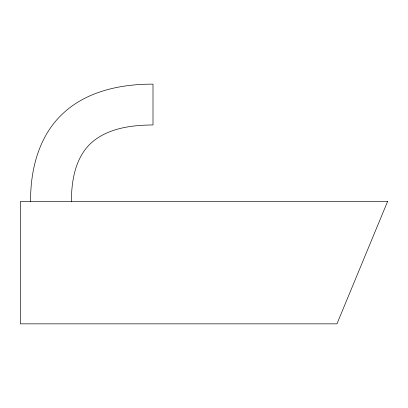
<?xml version="1.0" encoding="UTF-8"?>
<svg xmlns="http://www.w3.org/2000/svg" width="408" height="408" viewBox="0 0 408 408"><rect width="100%" height="100%" fill="white"/><g stroke="black" fill="none" stroke-linecap="round" stroke-linejoin="round"><path stroke-width="0.61" d="M30.6 201.45C30.304 169.922 38.775 136.19 62.45 113.985C86.419 91.137 120.855 84.012 153 84.15L153 124.95C131.223 125.118 107.207 128.143 90.551 143.565C75.092 158.345 71.441 180.994 71.4 201.45M387.6 201.45L336.952 323.85L20.4 323.85L20.4 201.45L387.6 201.45"/></g></svg>
